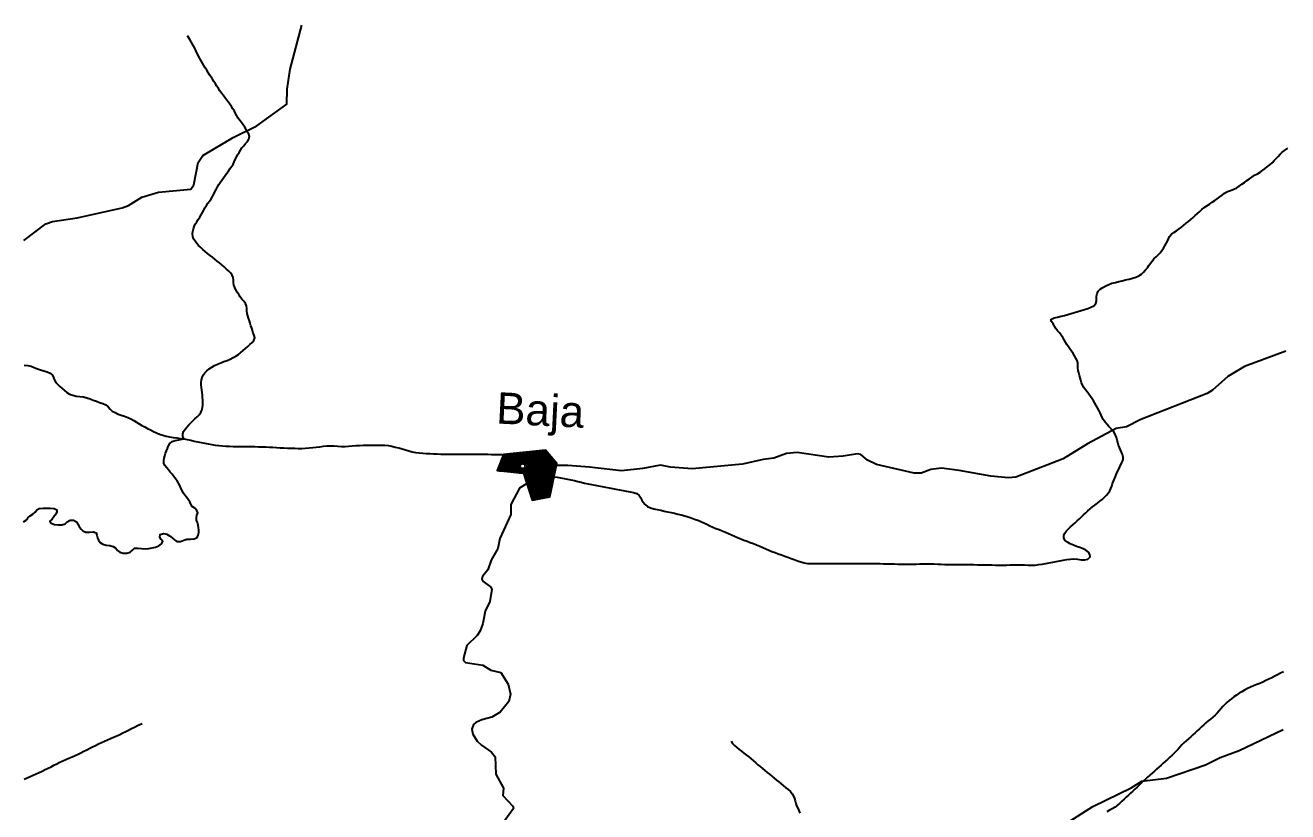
# Model space of a CAD drawing. Header units: metres. Extents: x 13.21 to 19.52, y 42.14 to 46.62.
# Drawn here: x 18.592 to 19.495, y 45.935 to 46.498 of the extents above; entities that cross this region are included whole.
import ezdxf

# ---------------------------------------------------------------- set-up
doc = ezdxf.new("R2010")
doc.units = ezdxf.units.M
doc.header["$MEASUREMENT"] = 0
for name, color, linetype in [('CESTE', 5, 'Continuous'), ('grad_ino', 252, 'Continuous'), ('naziv_ino', 252, 'Continuous'), ('PRUGE', 7, 'Continuous')]:
    doc.layers.add(name, color=color, linetype=linetype)
doc.styles.get("Standard").update_dxf_attribs({"font": 'arial.ttf'})

# ---------------------------------------------------------------- blocks, each defined once
blk = doc.blocks.new('*X70')
at = {"color": 0}
for p, q in [((18.94048, 46.19133), (18.96753, 46.19039)), ((18.94674, 46.19202), (18.96674, 46.19132)), ((18.953, 46.1927), (18.96594, 46.19225)), ((18.95926, 46.19338), (18.96515, 46.19318)), ((18.9312, 46.18265), (18.94559, 46.18216)), ((18.93155, 46.18354), (18.94566, 46.18306)), ((18.9319, 46.18443), (18.94652, 46.18393)), ((18.93224, 46.18532), (18.97258, 46.18392)), ((18.93259, 46.18621), (18.9723, 46.18483)), ((18.93293, 46.18709), (18.97151, 46.18576)), ((18.93328, 46.18798), (18.97071, 46.18668)), ((18.93362, 46.18887), (18.96992, 46.18761)), ((18.93397, 46.18976), (18.96912, 46.18854)), ((18.93432, 46.19065), (18.96833, 46.18947)), ((18.94993, 46.18381), (18.97239, 46.18303)), ((18.95066, 46.18288), (18.9722, 46.18213)), ((18.93017, 46.17999), (18.97145, 46.17856)), ((18.93051, 46.18088), (18.97163, 46.17945)), ((18.93086, 46.18177), (18.94632, 46.18123)), ((18.93148, 46.17905), (18.97126, 46.17767)), ((18.94553, 46.17766), (18.97107, 46.17677)), ((18.94899, 46.17664), (18.97088, 46.17588)), ((18.94928, 46.17573), (18.97069, 46.17499)), ((18.94956, 46.17482), (18.9705, 46.1741)), ((18.94975, 46.18111), (18.97182, 46.18035)), ((18.94985, 46.17391), (18.97031, 46.1732)), ((18.9506, 46.18198), (18.97201, 46.18124)), ((18.95014, 46.173), (18.97012, 46.17231)), ((18.95043, 46.17209), (18.96994, 46.17142)), ((18.95072, 46.17118), (18.96975, 46.17052)), ((18.95101, 46.17027), (18.96956, 46.16963)), ((18.9513, 46.16936), (18.96937, 46.16874)), ((18.95159, 46.16845), (18.96918, 46.16784)), ((18.95188, 46.16754), (18.96899, 46.16695)), ((18.95217, 46.16663), (18.9688, 46.16606)), ((18.95246, 46.16572), (18.96861, 46.16516)), ((18.95275, 46.16481), (18.96843, 46.16427)), ((18.95304, 46.1639), (18.96824, 46.16338)), ((18.95333, 46.16299), (18.96805, 46.16248)), ((18.95362, 46.16208), (18.96786, 46.16159)), ((18.95391, 46.16117), (18.96767, 46.1607)), ((18.9542, 46.16026), (18.96439, 46.15991)), ((18.95449, 46.15936), (18.96033, 46.15915)), ((18.95478, 46.15845), (18.95627, 46.15839))]:
    blk.add_line(p, q, dxfattribs=at)

msp = doc.modelspace()

# ---------------------------------------------------------------- linework, layer by layer
at = {"layer": 'CESTE'}
for points in [[(18.5915, 46.34386), (18.60718, 46.35584), (18.61178, 46.35746), (18.62955, 46.36013), (18.66174, 46.36713), (18.66631, 46.36882), (18.67582, 46.37488), (18.68778, 46.37837), (18.7109, 46.38053), (18.71304, 46.38375), (18.7161, 46.39979), (18.71946, 46.40458), (18.74107, 46.41753), (18.75798, 46.42589), (18.77949, 46.44147), (18.77964, 46.45219), (18.78185, 46.46648), (18.79022, 46.49788)], [(19.49392, 46.26473), (19.46435, 46.25366), (19.45251, 46.24667), (19.44146, 46.23673), (19.43763, 46.23435), (19.39028, 46.21588), (19.37995, 46.21056), (19.37248, 46.20938), (19.3521, 46.19835), (19.33458, 46.18772), (19.30081, 46.17449), (19.29568, 46.17413), (19.28284, 46.17516), (19.26034, 46.17931), (19.24761, 46.18089), (19.23997, 46.18014), (19.23321, 46.17747), (19.22813, 46.17734), (19.20114, 46.18359), (19.19477, 46.18662), (19.18991, 46.1908), (19.18748, 46.19127), (19.1774, 46.18951), (19.16711, 46.18879), (19.14442, 46.19216), (19.13676, 46.19152), (19.12767, 46.18812), (19.12002, 46.1872), (19.10528, 46.18386), (19.06938, 46.18061), (19.05397, 46.18174), (19.04659, 46.18319), (19.03418, 46.18074), (19.01886, 46.17901), (18.99592, 46.18175), (18.98047, 46.18279), (18.96235, 46.18294), (18.95272, 46.18053), (18.95121, 46.17903), (18.95097, 46.17728), (18.95163, 46.17017), (18.94583, 46.16671), (18.93958, 46.1549), (18.93957, 46.14775), (18.93191, 46.13061), (18.93031, 46.12351), (18.9255, 46.11517), (18.92315, 46.10818), (18.91942, 46.10347), (18.91889, 46.10166), (18.91969, 46.10005), (18.92521, 46.09621), (18.926, 46.09452), (18.92463, 46.08557), (18.92135, 46.07878), (18.91975, 46.06987), (18.91769, 46.06467), (18.91564, 46.06138), (18.90826, 46.05408), (18.90577, 46.04523), (18.90579, 46.04347), (18.90714, 46.04185), (18.91966, 46.04015), (18.92526, 46.03655), (18.93248, 46.03469), (18.93768, 46.02647), (18.93954, 46.01941), (18.93825, 46.01416), (18.93196, 46.00634), (18.92618, 46.00282), (18.91888, 46.00103), (18.91454, 45.9991), (18.91302, 45.99764), (18.91184, 45.99416), (18.91259, 45.99062), (18.91568, 45.98568), (18.91858, 45.98271), (18.92596, 45.97769), (18.92838, 45.97455), (18.92904, 45.96201), (18.93453, 45.95199), (18.93386, 45.94673), (18.94108, 45.93921), (18.94151, 45.93751), (18.93228, 45.92473)], [(19.11488, 45.76866), (19.11312, 45.77383), (19.12155, 45.79824), (19.12705, 45.80427), (19.13663, 45.81896), (19.14291, 45.82458), (19.17345, 45.84101), (19.20334, 45.8513), (19.21035, 45.85656), (19.26958, 45.89381), (19.29547, 45.90553), (19.31362, 45.91556), (19.33688, 45.92682), (19.35586, 45.93893), (19.38322, 45.95236), (19.391, 45.95706), (19.40864, 45.95932), (19.43647, 45.96865), (19.4469, 45.97388), (19.46051, 45.97897), (19.49207, 45.99404)]]:
    msp.add_lwpolyline(points, dxfattribs=at)
at = {"layer": 'grad_ino'}
msp.add_lwpolyline([(18.94876, 46.17734), (18.95488, 46.15813), (18.96763, 46.16052), (18.97268, 46.18439), (18.96449, 46.19395), (18.93432, 46.19066), (18.92986, 46.17921)], close=True, dxfattribs=at)
msp.add_circle((18.94813, 46.18252), 0.0018, dxfattribs=at)
at = {"layer": 'PRUGE'}
for points in [[(18.7058, 46.2019), (18.7052, 46.20366), (18.70507, 46.20544), (18.70561, 46.20721), (18.70676, 46.20881), (18.70806, 46.21037), (18.70939, 46.21191), (18.71079, 46.21342), (18.71223, 46.21491), (18.71371, 46.21638), (18.71536, 46.21778), (18.71683, 46.21926), (18.71799, 46.22087), (18.71879, 46.22257), (18.71928, 46.22434), (18.71947, 46.22613), (18.71949, 46.22793), (18.71939, 46.22973), (18.71924, 46.23152), (18.71909, 46.23331), (18.71893, 46.23511), (18.71873, 46.2369), (18.71846, 46.23869), (18.71831, 46.24048), (18.71833, 46.24228), (18.71845, 46.24408), (18.71883, 46.24586), (18.71953, 46.24758), (18.72076, 46.24916), (18.72229, 46.25062), (18.72403, 46.25195), (18.72589, 46.25321), (18.72786, 46.25438), (18.72994, 46.25544), (18.73216, 46.25637), (18.73443, 46.25725), (18.7367, 46.25811), (18.7389, 46.25906), (18.74105, 46.26007), (18.7431, 46.26116), (18.74496, 46.26243), (18.74669, 46.26376), (18.74836, 46.26514), (18.74995, 46.26655), (18.75153, 46.26798), (18.7531, 46.26941), (18.75464, 46.27086), (18.7559, 46.27243), (18.75662, 46.27416), (18.75615, 46.2759), (18.75547, 46.27766), (18.75493, 46.27942), (18.75439, 46.28117), (18.75382, 46.28293), (18.75328, 46.28469), (18.75272, 46.28644), (18.75217, 46.2882), (18.75162, 46.28995), (18.75118, 46.29173), (18.75094, 46.29352), (18.75091, 46.29532), (18.7506, 46.2971), (18.74986, 46.29882), (18.74866, 46.30042), (18.74737, 46.30198), (18.74616, 46.30357), (18.74509, 46.3052), (18.74402, 46.30685), (18.74303, 46.30851), (18.74217, 46.3102), (18.74161, 46.31196), (18.74135, 46.31374), (18.74135, 46.31554), (18.74106, 46.31734), (18.74037, 46.31906), (18.7392, 46.32067), (18.73775, 46.32216), (18.73617, 46.32359), (18.73457, 46.32501), (18.73295, 46.32641), (18.73129, 46.3278), (18.72964, 46.32918), (18.72798, 46.33056), (18.72629, 46.33192), (18.72454, 46.33325), (18.7228, 46.33458), (18.72109, 46.33595), (18.71946, 46.33734), (18.7179, 46.33878), (18.71642, 46.34026), (18.71505, 46.34179), (18.71381, 46.34337), (18.71282, 46.34502), (18.71217, 46.34677), (18.71206, 46.34857), (18.71226, 46.35036), (18.71264, 46.35214), (18.71317, 46.3539), (18.71395, 46.35561), (18.715, 46.35726), (18.71615, 46.35887), (18.71725, 46.36049), (18.71821, 46.36216), (18.71911, 46.36385), (18.72001, 46.36554), (18.72095, 46.36721), (18.72199, 46.36886), (18.72309, 46.37049), (18.72424, 46.3721), (18.72535, 46.37373), (18.72636, 46.37538), (18.72727, 46.37706), (18.7281, 46.37876), (18.72893, 46.38047), (18.72979, 46.38216), (18.73077, 46.38383), (18.73184, 46.38546), (18.73296, 46.38708), (18.73412, 46.38869), (18.73529, 46.3903), (18.73644, 46.39191), (18.73764, 46.39351), (18.73883, 46.3951), (18.73998, 46.39671), (18.74098, 46.39836), (18.74184, 46.40007), (18.74258, 46.40179), (18.74339, 46.40349), (18.74429, 46.40518), (18.74527, 46.40685), (18.74629, 46.4085), (18.7474, 46.41012), (18.74862, 46.41171), (18.74996, 46.41325), (18.75125, 46.41481), (18.75238, 46.41644), (18.75269, 46.41822), (18.75224, 46.41998), (18.75121, 46.42165), (18.7503, 46.42333), (18.74936, 46.42501), (18.74835, 46.42667), (18.74716, 46.42826), (18.74593, 46.42984), (18.74474, 46.43145), (18.74377, 46.43311), (18.74286, 46.4348), (18.74194, 46.43648), (18.74091, 46.43813), (18.73979, 46.43975), (18.73863, 46.44136), (18.73746, 46.44297), (18.73629, 46.44458), (18.73511, 46.44618), (18.73393, 46.44778), (18.73278, 46.44939), (18.73167, 46.45101), (18.73058, 46.45265), (18.72949, 46.45429), (18.72842, 46.45592), (18.72736, 46.45756), (18.72631, 46.4592), (18.72526, 46.46085), (18.72423, 46.4625), (18.72319, 46.46416), (18.72217, 46.46581), (18.72116, 46.46746), (18.72015, 46.46912), (18.71916, 46.47078), (18.71817, 46.47244), (18.71723, 46.47412), (18.71632, 46.47581), (18.71547, 46.4775), (18.71464, 46.47921), (18.71383, 46.48091), (18.71299, 46.48262), (18.71209, 46.4843), (18.71113, 46.48598), (18.71011, 46.48762), (18.70838, 46.49032)], [(18.7058, 46.2019), (18.7083, 46.20141), (18.71079, 46.20091), (18.71328, 46.20042), (18.71577, 46.19994), (18.71827, 46.19947), (18.72077, 46.19899), (18.72325, 46.19848), (18.72573, 46.19798), (18.72823, 46.1975), (18.73078, 46.19717), (18.73335, 46.19693), (18.73593, 46.19678), (18.73852, 46.19665), (18.7411, 46.19657), (18.74369, 46.19652), (18.74628, 46.1965), (18.74887, 46.19647), (18.75146, 46.19643), (18.75405, 46.1964), (18.75664, 46.19638), (18.75923, 46.19634), (18.76182, 46.19628), (18.76441, 46.19619), (18.76699, 46.19606), (18.76957, 46.19592), (18.77215, 46.19578), (18.77473, 46.19564), (18.77732, 46.19553), (18.7799, 46.1954), (18.78248, 46.19528), (18.78508, 46.19519), (18.78766, 46.19515), (18.79025, 46.19517), (18.79283, 46.19529), (18.79542, 46.19547), (18.79798, 46.1957), (18.80053, 46.196), (18.80307, 46.19634), (18.80562, 46.19666), (18.80819, 46.19692), (18.81077, 46.19701), (18.81077, 46.19701), (18.81336, 46.19692), (18.81593, 46.19672), (18.81852, 46.1966), (18.8211, 46.19661), (18.82369, 46.19677), (18.82626, 46.19696), (18.82883, 46.19716), (18.83142, 46.19729), (18.834, 46.19738), (18.83659, 46.19744), (18.83918, 46.19748), (18.84177, 46.19751), (18.84436, 46.19752), (18.84695, 46.19755), (18.84695, 46.19755), (18.84953, 46.19745), (18.85209, 46.19717), (18.85459, 46.1967), (18.85704, 46.19612), (18.85947, 46.19549), (18.8619, 46.19486), (18.86428, 46.19416), (18.86662, 46.1934), (18.86902, 46.1927), (18.8715, 46.1922), (18.87405, 46.19191), (18.87662, 46.19169), (18.8792, 46.19151), (18.88178, 46.19139), (18.88437, 46.19128), (18.88696, 46.19117), (18.88954, 46.19107), (18.89213, 46.191), (18.89472, 46.19096), (18.89731, 46.19094), (18.89731, 46.19094), (18.8999, 46.19091), (18.90249, 46.1909), (18.90507, 46.1909), (18.90766, 46.19091), (18.91025, 46.19092), (18.91284, 46.19093), (18.91543, 46.19094), (18.91802, 46.19094), (18.92061, 46.19094), (18.9232, 46.19093), (18.9232, 46.19093), (18.92579, 46.19088), (18.92837, 46.19081), (18.93096, 46.19075), (18.93355, 46.19069), (18.93613, 46.19064), (18.93872, 46.1906), (18.94131, 46.19056), (18.9439, 46.19052), (18.94649, 46.19055), (18.94912, 46.19058), (18.94912, 46.19058), (18.9517, 46.19049), (18.95346, 46.18924), (18.95464, 46.18761), (18.95552, 46.18591), (18.95652, 46.18425), (18.95758, 46.18262), (18.95869, 46.18099), (18.95984, 46.17938), (18.96115, 46.17781), (18.96274, 46.17639), (18.96506, 46.17566), (18.96761, 46.17523), (18.97016, 46.17491), (18.97269, 46.17455), (18.97521, 46.17412), (18.9777, 46.17363), (18.98018, 46.17314), (18.98265, 46.1726), (18.98512, 46.17205), (18.98756, 46.17147), (18.99002, 46.17089), (18.99247, 46.17032), (18.99495, 46.1698), (18.99744, 46.16931), (18.99994, 46.16884), (19.00243, 46.16837), (19.00493, 46.1679), (19.00742, 46.16739), (19.00989, 46.16687), (19.01237, 46.16635), (19.01486, 46.16586), (19.01737, 46.16543), (19.01989, 46.16502), (19.02241, 46.1646), (19.02492, 46.16414), (19.0274, 46.16361), (19.02981, 46.16293), (19.0314, 46.16155), (19.03249, 46.1599), (19.03331, 46.15819), (19.03441, 46.15656), (19.03574, 46.15502), (19.03733, 46.1536), (19.0395, 46.15263), (19.0419, 46.15194), (19.04437, 46.1514), (19.04684, 46.15084), (19.0493, 46.1503), (19.05177, 46.14977), (19.05425, 46.14926), (19.05672, 46.14871), (19.05916, 46.14812), (19.06159, 46.14751), (19.064, 46.14685), (19.06638, 46.14614), (19.06873, 46.1454), (19.07106, 46.14461), (19.07335, 46.14377), (19.07557, 46.14286), (19.07775, 46.14188), (19.07987, 46.14086), (19.082, 46.13984), (19.08417, 46.13886), (19.08638, 46.13793), (19.0886, 46.13702), (19.09084, 46.13611), (19.09307, 46.1352), (19.09527, 46.13426), (19.09747, 46.1333), (19.09964, 46.13233), (19.10183, 46.13138), (19.10406, 46.13046), (19.10631, 46.12959), (19.1086, 46.12874), (19.11089, 46.12791), (19.11318, 46.12707), (19.11543, 46.12619), (19.11765, 46.12527), (19.11983, 46.1243), (19.122, 46.12332), (19.12418, 46.12236), (19.1264, 46.12144), (19.12866, 46.12056), (19.13093, 46.11971), (19.13322, 46.11887), (19.13551, 46.11805), (19.13782, 46.11722), (19.14012, 46.11641), (19.1424, 46.11557), (19.14467, 46.1147), (19.14696, 46.11386), (19.14939, 46.11324), (19.15192, 46.11289), (19.15451, 46.11283), (19.15709, 46.11286), (19.15967, 46.11289), (19.16227, 46.11287), (19.16485, 46.11286), (19.16743, 46.11285), (19.17002, 46.11285), (19.1726, 46.11285), (19.17518, 46.11285), (19.17777, 46.11286), (19.18035, 46.11285), (19.18294, 46.11286), (19.18552, 46.11286), (19.18811, 46.11286), (19.19069, 46.11286), (19.19328, 46.11285), (19.19586, 46.11282), (19.19586, 46.11282), (19.19844, 46.11279), (19.20103, 46.11275), (19.20362, 46.11269), (19.2062, 46.11264), (19.20878, 46.11259), (19.21136, 46.11254), (19.21394, 46.11248), (19.21653, 46.11242), (19.21912, 46.11236), (19.22169, 46.11232), (19.22428, 46.1123), (19.22686, 46.11233), (19.22945, 46.11237), (19.23203, 46.11243), (19.23462, 46.11247), (19.2372, 46.1125), (19.23978, 46.11249), (19.23978, 46.11249), (19.24236, 46.11244), (19.24495, 46.11234), (19.24752, 46.11222), (19.25011, 46.11211), (19.25269, 46.11203), (19.25527, 46.11198), (19.25785, 46.11196), (19.26044, 46.11196), (19.26303, 46.11196), (19.26561, 46.11197), (19.26819, 46.11197), (19.27078, 46.11196), (19.27336, 46.11193), (19.27336, 46.11193), (19.27594, 46.11189), (19.27853, 46.11185), (19.28111, 46.1118), (19.2837, 46.11176), (19.28628, 46.11171), (19.28886, 46.11169), (19.29144, 46.11168), (19.29403, 46.11168), (19.29662, 46.11173), (19.2992, 46.11179), (19.30178, 46.11184), (19.30437, 46.11185), (19.30437, 46.11185), (19.30695, 46.1118), (19.30953, 46.11167), (19.31211, 46.11163), (19.31469, 46.11171), (19.31725, 46.11197), (19.31977, 46.11235), (19.32228, 46.1128), (19.32477, 46.11328), (19.32726, 46.11376), (19.32975, 46.11423), (19.33225, 46.11467), (19.33476, 46.11513), (19.33726, 46.11557), (19.3398, 46.11593), (19.34237, 46.11606), (19.34237, 46.11606), (19.34494, 46.11592), (19.34747, 46.11552), (19.35015, 46.11537), (19.35243, 46.11596), (19.35391, 46.11752), (19.35381, 46.11927), (19.3527, 46.12092), (19.35094, 46.12227), (19.34886, 46.12333), (19.3466, 46.12422), (19.3443, 46.12504), (19.34198, 46.12584), (19.33978, 46.12677), (19.3378, 46.12794), (19.33616, 46.12935), (19.33515, 46.13098), (19.33506, 46.1328), (19.33576, 46.13451), (19.33694, 46.13613), (19.3384, 46.13761), (19.33994, 46.13905), (19.34153, 46.14047), (19.34315, 46.14187), (19.34472, 46.1433), (19.34625, 46.14474), (19.34777, 46.1462), (19.34929, 46.14765), (19.35082, 46.14909), (19.35238, 46.15052), (19.35398, 46.15194), (19.35565, 46.1533), (19.35742, 46.15462), (19.35918, 46.15593), (19.3609, 46.15727), (19.36251, 46.15867), (19.3641, 46.16009), (19.3656, 46.16156), (19.36695, 46.16309), (19.36801, 46.16473), (19.36884, 46.16643), (19.36949, 46.16817), (19.37007, 46.16991), (19.37066, 46.17166), (19.37132, 46.1734), (19.37204, 46.17512), (19.3728, 46.17683), (19.37359, 46.17855), (19.37437, 46.18026), (19.37514, 46.18198), (19.37589, 46.1837), (19.37681, 46.18538), (19.37751, 46.1871), (19.37759, 46.1889), (19.37714, 46.19066), (19.37641, 46.19239), (19.3756, 46.19409), (19.37486, 46.19582), (19.37422, 46.19756), (19.37371, 46.19932), (19.37323, 46.20109), (19.37272, 46.20284), (19.37213, 46.2046), (19.37136, 46.20631), (19.37031, 46.20795), (19.36887, 46.20944), (19.36732, 46.21089), (19.36584, 46.21236), (19.36464, 46.21395), (19.36355, 46.21558), (19.36262, 46.21726), (19.36192, 46.21899), (19.36114, 46.22069), (19.36028, 46.22239), (19.35933, 46.22406), (19.35837, 46.22573), (19.35739, 46.22739), (19.35638, 46.22905), (19.35536, 46.2307), (19.35428, 46.23233), (19.35312, 46.23394), (19.35191, 46.23552), (19.35067, 46.23711), (19.34947, 46.2387), (19.34844, 46.24035), (19.34771, 46.24206), (19.34735, 46.24385), (19.34688, 46.24561), (19.34638, 46.24738), (19.3459, 46.24914), (19.34551, 46.25092), (19.34525, 46.2527), (19.34517, 46.2545), (19.3451, 46.2563), (19.34474, 46.25807), (19.34384, 46.25976), (19.34283, 46.26142), (19.34175, 46.26305), (19.34065, 46.26467), (19.33952, 46.26629), (19.33839, 46.26791), (19.3373, 46.26954), (19.33629, 46.27119), (19.33533, 46.27286), (19.33435, 46.27452), (19.33322, 46.27614), (19.332, 46.27772), (19.33071, 46.27928), (19.32954, 46.28089), (19.3285, 46.28254), (19.32756, 46.28421), (19.3263, 46.28593), (19.32596, 46.28745), (19.32827, 46.28845), (19.33071, 46.28911), (19.3332, 46.28964), (19.33567, 46.29018), (19.33808, 46.29082), (19.34046, 46.29154), (19.34283, 46.29228), (19.34519, 46.29302), (19.34756, 46.29374), (19.34993, 46.29447), (19.35224, 46.29529), (19.35447, 46.29622), (19.35666, 46.29722), (19.358, 46.2987), (19.3585, 46.30049), (19.3584, 46.30229), (19.35856, 46.30408), (19.35899, 46.30586), (19.35979, 46.30758), (19.36123, 46.30905), (19.36309, 46.31032), (19.36513, 46.31143), (19.36728, 46.31244), (19.36956, 46.31328), (19.37199, 46.31392), (19.37443, 46.31453), (19.37688, 46.31511), (19.37935, 46.31566), (19.38182, 46.31623), (19.38425, 46.31685), (19.38665, 46.31755), (19.38878, 46.31856), (19.39061, 46.31983), (19.39216, 46.32128), (19.39358, 46.32278), (19.39487, 46.32434), (19.396, 46.32596), (19.39711, 46.32758), (19.39827, 46.32918), (19.39961, 46.33072), (19.40113, 46.33217), (19.40269, 46.33361), (19.40411, 46.33512), (19.40534, 46.33669), (19.40643, 46.33832), (19.40745, 46.33998), (19.40844, 46.34164), (19.40931, 46.34332), (19.40991, 46.34507), (19.41078, 46.34678), (19.41204, 46.34833), (19.41386, 46.34962), (19.41573, 46.35087), (19.41759, 46.35212), (19.41932, 46.35345), (19.42103, 46.3548), (19.42272, 46.35616), (19.4244, 46.35754), (19.42603, 46.35894), (19.42762, 46.36035), (19.42918, 46.36179), (19.43073, 46.36322), (19.43231, 46.36465), (19.43393, 46.36606), (19.43562, 46.36742), (19.4374, 46.36872), (19.43926, 46.36998), (19.44114, 46.37121), (19.44303, 46.37246), (19.44487, 46.37371), (19.4466, 46.37505), (19.44828, 46.37642), (19.45002, 46.37777), (19.45209, 46.37883), (19.45437, 46.37971), (19.4567, 46.3805), (19.45875, 46.38159), (19.46061, 46.38285), (19.46244, 46.38412), (19.46425, 46.38541), (19.46604, 46.38671), (19.46784, 46.388), (19.46967, 46.38928), (19.47155, 46.39051), (19.47355, 46.39166), (19.4755, 46.39285), (19.47736, 46.39409), (19.47913, 46.39541), (19.48085, 46.39676), (19.48251, 46.39813), (19.48411, 46.39955), (19.4856, 46.40102), (19.48701, 46.40254), (19.48835, 46.40407), (19.48975, 46.40558), (19.49129, 46.40703), (19.49306, 46.40834), (19.49528, 46.40992)], [(18.5916, 46.25474), (18.59416, 46.25455), (18.59659, 46.25391), (18.59883, 46.25299), (18.60106, 46.25208), (18.60336, 46.25125), (18.60576, 46.25057), (18.60814, 46.24982), (18.6103, 46.24885), (18.61196, 46.24744), (18.6127, 46.24575), (18.61332, 46.24399), (18.61431, 46.24233), (18.61562, 46.24078), (18.61715, 46.23932), (18.61878, 46.23793), (18.62046, 46.23656), (18.62223, 46.23524), (18.62415, 46.23402), (18.62638, 46.23312), (18.62885, 46.23256), (18.63142, 46.2323), (18.63397, 46.23194), (18.63643, 46.23141), (18.63876, 46.23062), (18.64103, 46.22975), (18.64329, 46.22888), (18.64562, 46.22809), (18.64793, 46.22724), (18.65002, 46.2262), (18.65169, 46.22482), (18.65315, 46.22332), (18.65468, 46.22188), (18.65664, 46.2207), (18.65882, 46.21974), (18.66111, 46.2189), (18.66343, 46.21809), (18.66571, 46.21723), (18.66789, 46.21627), (18.66995, 46.21517), (18.67194, 46.21401), (18.67388, 46.21282), (18.67583, 46.21163), (18.67783, 46.2105), (18.67988, 46.2094), (18.68196, 46.20832), (18.68408, 46.2073), (18.68626, 46.20633), (18.68851, 46.20542), (18.6908, 46.2046), (18.69319, 46.20389), (18.69566, 46.20335), (18.6982, 46.20302), (18.70076, 46.20272), (18.70329, 46.20232), (18.7058, 46.2019)], [(18.59126, 46.14262), (18.5931, 46.14388), (18.59429, 46.14549), (18.59598, 46.14683), (18.59784, 46.14808), (18.59945, 46.14949), (18.60071, 46.15113), (18.60243, 46.15225), (18.6051, 46.15237), (18.6077, 46.15238), (18.6077, 46.15238), (18.6103, 46.15229), (18.61299, 46.15223), (18.61498, 46.15128), (18.61505, 46.14952), (18.61398, 46.14783), (18.61291, 46.14618), (18.61166, 46.14459), (18.61005, 46.14305), (18.61096, 46.14165), (18.61333, 46.14069), (18.61592, 46.14036), (18.61854, 46.14047), (18.62089, 46.14112), (18.62248, 46.14258), (18.62463, 46.14373), (18.62694, 46.14387), (18.62694, 46.14387), (18.62895, 46.14258), (18.63, 46.14096), (18.63092, 46.13926), (18.63207, 46.13765), (18.63362, 46.13615), (18.63568, 46.13523), (18.63834, 46.13521), (18.64113, 46.13542), (18.64113, 46.13542), (18.64307, 46.13484), (18.64358, 46.13294), (18.64398, 46.13115), (18.64467, 46.12943), (18.64598, 46.12786), (18.64792, 46.12668), (18.65027, 46.12594), (18.65282, 46.12559), (18.65529, 46.12494), (18.65716, 46.12381), (18.65832, 46.12216), (18.66016, 46.12086), (18.66247, 46.12012), (18.66512, 46.12012), (18.66734, 46.12098), (18.66913, 46.12234), (18.67054, 46.12386), (18.67054, 46.12386), (18.67297, 46.12377), (18.6756, 46.1234), (18.67818, 46.12326), (18.68075, 46.12344), (18.68326, 46.12388), (18.68566, 46.12457), (18.68792, 46.12548), (18.68975, 46.12675), (18.69072, 46.12843), (18.68951, 46.12999), (18.68857, 46.1317), (18.68887, 46.13349), (18.69125, 46.13426), (18.69125, 46.13426), (18.69361, 46.13372), (18.69567, 46.13252), (18.69737, 46.13117), (18.69905, 46.12973), (18.70088, 46.12855), (18.7035, 46.12864), (18.70573, 46.12956), (18.70798, 46.13031), (18.70798, 46.13031), (18.71061, 46.1301), (18.71323, 46.1304), (18.71527, 46.13135), (18.71612, 46.1331), (18.71654, 46.13487), (18.7166, 46.13667), (18.71641, 46.13847), (18.71615, 46.14025), (18.71569, 46.14202), (18.71491, 46.14375), (18.71476, 46.14553), (18.7151, 46.14732), (18.71574, 46.14909), (18.71507, 46.15076), (18.71358, 46.15227), (18.71184, 46.15361), (18.71083, 46.15524), (18.71, 46.15696), (18.70898, 46.15862), (18.70774, 46.16019), (18.70649, 46.16176), (18.70538, 46.16339), (18.70451, 46.16508), (18.70376, 46.1668), (18.70302, 46.16852), (18.70212, 46.17021), (18.70108, 46.17185), (18.69989, 46.17345), (18.69863, 46.17502), (18.69736, 46.17659), (18.69612, 46.17816), (18.69483, 46.17972), (18.69354, 46.18129), (18.69228, 46.18286), (18.6916, 46.18459), (18.69144, 46.18639), (18.69174, 46.18818), (18.69222, 46.18993), (18.69281, 46.19169), (18.6934, 46.19344), (18.69404, 46.19518), (18.69483, 46.19689), (18.6959, 46.19854), (18.69753, 46.19996), (18.69971, 46.20089), (18.70218, 46.20137), (18.7058, 46.2019)], [(19.49214, 46.03534), (19.49006, 46.03428), (19.488, 46.03321), (19.48594, 46.03213), (19.48387, 46.03105), (19.48178, 46.03), (19.47967, 46.02897), (19.47751, 46.02798), (19.47532, 46.02704), (19.4731, 46.02613), (19.47088, 46.02521), (19.46869, 46.02426), (19.46655, 46.02326), (19.46447, 46.0222), (19.46245, 46.02108), (19.46049, 46.01991), (19.45862, 46.01868), (19.45681, 46.0174), (19.45507, 46.01608), (19.4534, 46.01471), (19.45179, 46.01331), (19.45026, 46.01186), (19.44883, 46.01037), (19.44746, 46.00885), (19.44612, 46.00732), (19.44475, 46.00579), (19.4433, 46.00431), (19.44175, 46.00287), (19.44011, 46.00149), (19.43845, 46.00012), (19.43678, 45.99875), (19.43516, 45.99735), (19.4336, 45.99593), (19.43209, 45.99447), (19.4306, 45.993), (19.42907, 45.99156), (19.42749, 45.99014), (19.42587, 45.98874), (19.42424, 45.98735), (19.42264, 45.98595), (19.42108, 45.98452), (19.41961, 45.98305), (19.41823, 45.98153), (19.41688, 45.98), (19.4155, 45.97848), (19.41407, 45.977), (19.41255, 45.97554), (19.411, 45.97411), (19.40941, 45.9727), (19.40784, 45.97128), (19.40626, 45.96986), (19.40467, 45.96844), (19.40308, 45.96703), (19.40149, 45.96562), (19.39989, 45.96421), (19.39827, 45.96281), (19.39666, 45.96141), (19.39508, 45.95999), (19.39353, 45.95856), (19.392, 45.95712), (19.39049, 45.95566), (19.389, 45.9542), (19.38748, 45.95275), (19.38596, 45.9513), (19.38443, 45.94985), (19.3829, 45.94841), (19.38136, 45.94697), (19.37982, 45.94553), (19.37827, 45.9441), (19.37672, 45.94267), (19.3752, 45.94122), (19.37355, 45.93985), (19.37174, 45.93857), (19.36982, 45.93737), (19.36784, 45.93622), (19.36586, 45.93508)], [(18.59153, 45.95846), (18.59376, 45.95938), (18.59592, 45.96037), (18.59808, 45.96134), (18.60024, 45.96233), (18.60238, 45.96332), (18.60453, 45.96431), (18.60666, 45.96533), (18.60879, 45.96634), (18.61089, 45.96738), (18.61296, 45.96845), (18.61503, 45.96952), (18.61714, 45.97056), (18.61928, 45.97156), (18.62146, 45.97252), (18.62365, 45.97347), (18.62584, 45.97442), (18.62802, 45.97538), (18.63016, 45.97638), (18.63227, 45.97741), (18.63435, 45.97847), (18.63643, 45.97953), (18.63851, 45.98059), (18.64061, 45.98163), (18.64272, 45.98267), (18.64483, 45.9837), (18.64696, 45.98471), (18.64911, 45.98571), (18.65128, 45.98668), (18.65346, 45.98765), (18.65562, 45.98862), (18.65779, 45.98959), (18.65997, 45.99055), (18.66214, 45.99153), (18.66427, 45.99253), (18.66636, 45.99359), (18.66842, 45.99466), (18.67049, 45.99574), (18.6726, 45.99677), (18.6759, 45.99836)], [(19.09721, 45.98565), (19.09821, 45.98399), (19.09954, 45.98246), (19.10124, 45.98111), (19.10294, 45.97975), (19.10466, 45.97841), (19.10639, 45.97708), (19.10811, 45.97574), (19.10981, 45.97439), (19.11148, 45.97302), (19.11313, 45.97164), (19.11477, 45.97025), (19.1164, 45.96886), (19.11804, 45.96747), (19.11967, 45.96608), (19.12131, 45.9647), (19.12298, 45.96332), (19.12465, 45.96195), (19.12632, 45.96059), (19.128, 45.95923), (19.12968, 45.95786), (19.13133, 45.95649), (19.13299, 45.95511), (19.13466, 45.95375), (19.13638, 45.9524), (19.13805, 45.95103), (19.13961, 45.9496), (19.14098, 45.94808), (19.14193, 45.94641), (19.14253, 45.94466), (19.1429, 45.94289), (19.14343, 45.94112), (19.14408, 45.93938), (19.14484, 45.93766), (19.14562, 45.93596), (19.14636, 45.93424)]]:
    msp.add_lwpolyline(points, dxfattribs=at)

# ---------------------------------------------------------------- block references
at = {"layer": 'grad_ino'}
msp.add_blockref('*X70', (0, 0), dxfattribs=at)

# ---------------------------------------------------------------- texts
at = {"layer": 'naziv_ino'}
msp.add_text('Baja', height=0.022458, rotation=357.15802, dxfattribs=at).set_placement((18.92887, 46.21298))

doc.saveas('drawing.dxf')
